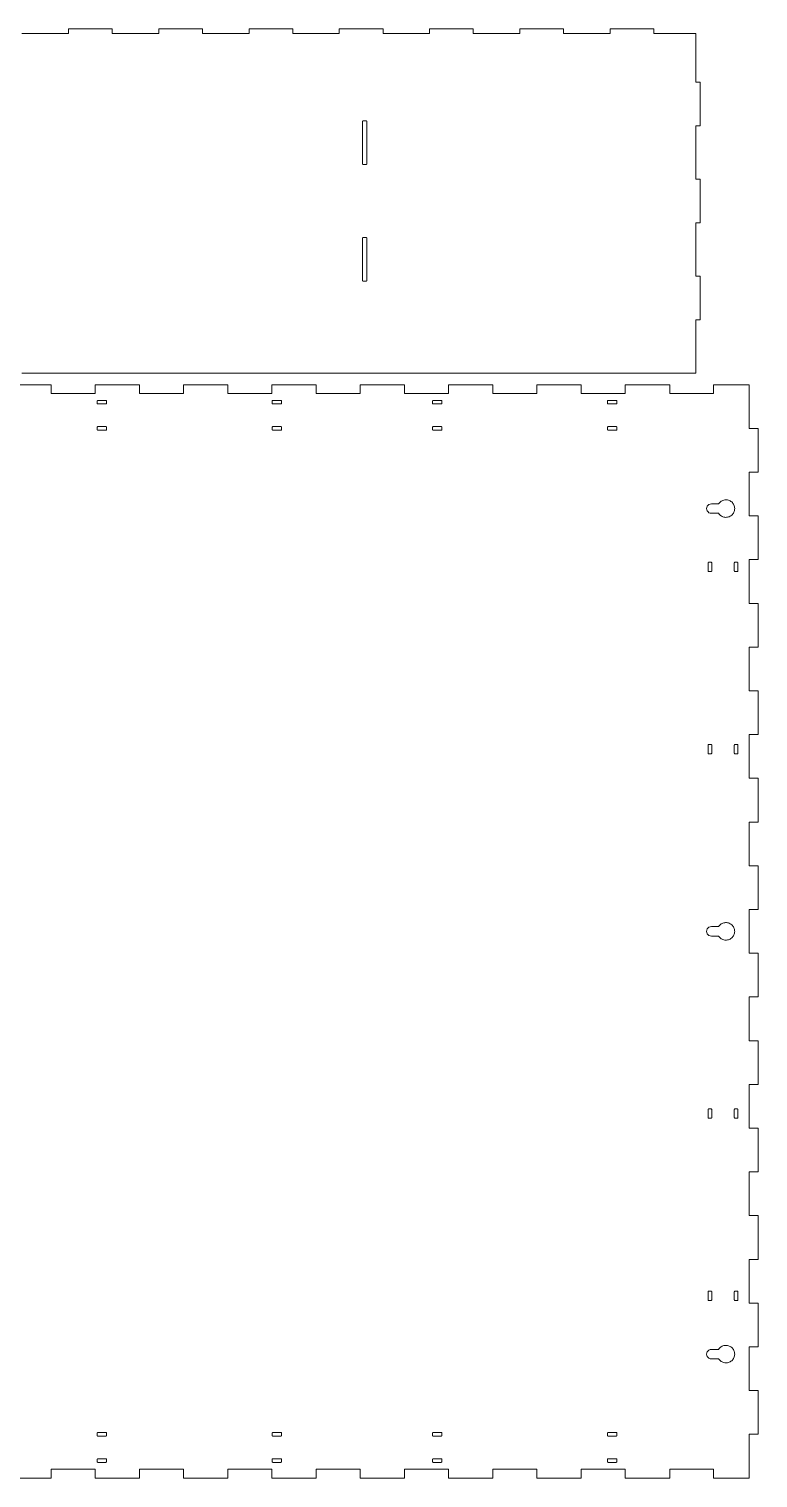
# Model space of a CAD drawing. Header units: millimetres. Extents: x 0 to 3016, y 0 to 2004.
# Drawn here: x 500 to 1000, y 0 to 994 of the extents above; entities that cross this region are included whole.
import ezdxf

# ---------------------------------------------------------------- set-up
doc = ezdxf.new("R2010")
doc.units = ezdxf.units.MM
doc.layers.add('CORTE', color=1, linetype='Continuous', lineweight=0)

msp = doc.modelspace()

# ---------------------------------------------------------------- linework, layer by layer
at = {"layer": 'CORTE'}
for points in [[(495.2, 758), (527.1, 758), (557.1, 758), (589, 758), (619, 758), (650.9, 758), (680.9, 758), (712.8, 758), (742.8, 758), (774.7, 758), (804.7, 758), (836.6, 758), (866.6, 758), (898.5, 758), (928.5, 758), (957.4, 758), (957.4, 758), (957.4, 794.5), (960.4, 794.5), (960.4, 824.5), (957.4, 824.5), (957.4, 861), (960.4, 861), (960.4, 891), (957.4, 891), (957.4, 927.5), (960.4, 927.5), (960.4, 957.5), (957.4, 957.5), (957.4, 991), (928.5, 991), (928.5, 994), (898.5, 994), (898.5, 991), (866.6, 991), (866.6, 994), (836.6, 994), (836.6, 991), (804.7, 991), (804.7, 994), (774.7, 994), (774.7, 991), (742.8, 991), (742.8, 994), (712.8, 994), (712.8, 991), (680.9, 991), (680.9, 994), (650.9, 994), (650.9, 991), (619, 991), (619, 994), (589, 994), (589, 991), (557.1, 991), (557.1, 994), (527.1, 994), (527.1, 991), (495.2, 991)], [(484.705882, 0), (515.294118, 0), (515.294118, 6), (545.294118, 6), (545.294118, 0), (575.882353, 0), (575.882353, 6), (605.882353, 6), (605.882353, 0), (636.470588, 0), (636.470588, 6), (666.470588, 6), (666.470588, 0), (697.058824, 0), (697.058824, 6), (727.058824, 6), (727.058824, 0), (757.647059, 0), (757.647059, 6), (787.647059, 6), (787.647059, 0), (818.235294, 0), (818.235294, 6), (848.235294, 6), (848.235294, 0), (878.823529, 0), (878.823529, 6), (908.823529, 6), (908.823529, 0), (939.411765, 0), (939.411765, 6), (969.411765, 6), (969.411765, 0), (994, 0), (994, 0), (994, 30), (1000, 30), (1000, 60), (994, 60), (994, 90), (1000, 90), (1000, 120), (994, 120), (994, 150), (1000, 150), (1000, 180), (994, 180), (994, 210), (1000, 210), (1000, 240), (994, 240), (994, 270), (1000, 270), (1000, 300), (994, 300), (994, 330), (1000, 330), (1000, 360), (994, 360), (994, 390), (1000, 390), (1000, 420), (994, 420), (994, 450), (1000, 450), (1000, 480), (994, 480), (994, 510), (1000, 510), (1000, 540), (994, 540), (994, 570), (1000, 570), (1000, 600), (994, 600), (994, 630), (1000, 630), (1000, 660), (994, 660), (994, 690), (1000, 690), (1000, 720), (994, 720), (994, 750), (969.411765, 750), (969.411765, 744), (939.411765, 744), (939.411765, 750), (908.823529, 750), (908.823529, 744), (878.823529, 744), (878.823529, 750), (848.235294, 750), (848.235294, 744), (818.235294, 744), (818.235294, 750), (787.647059, 750), (787.647059, 744), (757.647059, 744), (757.647059, 750), (727.058824, 750), (727.058824, 744), (697.058824, 744), (697.058824, 750), (666.470588, 750), (666.470588, 744), (636.470588, 744), (636.470588, 750), (605.882353, 750), (605.882353, 744), (575.882353, 744), (575.882353, 750), (545.294118, 750), (545.294118, 744), (515.294118, 744), (515.294118, 750), (484.705882, 750)]]:
    msp.add_lwpolyline(points, dxfattribs=at)
for points in [[(731.7, 930.4), (731.696227, 930.467179), (731.684957, 930.533513), (731.66633, 930.598167), (731.640581, 930.66033), (731.608035, 930.719219), (731.569099, 930.774094), (731.524264, 930.824264), (731.474094, 930.869099), (731.419219, 930.908035), (731.36033, 930.940581), (731.298167, 930.96633), (731.233513, 930.984957), (731.167179, 930.996227), (731.1, 931), (729.3, 931), (729.232821, 930.996227), (729.166487, 930.984957), (729.101833, 930.96633), (729.03967, 930.940581), (728.980781, 930.908035), (728.925906, 930.869099), (728.875736, 930.824264), (728.830901, 930.774094), (728.791965, 930.719219), (728.759419, 930.66033), (728.73367, 930.598167), (728.715043, 930.533513), (728.703773, 930.467179), (728.7, 930.4), (728.7, 901.6), (728.703773, 901.532821), (728.715043, 901.466487), (728.73367, 901.401833), (728.759419, 901.33967), (728.791965, 901.280781), (728.830901, 901.225906), (728.875736, 901.175736), (728.925906, 901.130901), (728.980781, 901.091965), (729.03967, 901.059419), (729.101833, 901.03367), (729.166487, 901.015043), (729.232821, 901.003773), (729.3, 901), (731.1, 901), (731.167179, 901.003773), (731.233513, 901.015043), (731.298167, 901.03367), (731.36033, 901.059419), (731.419219, 901.091965), (731.474094, 901.130901), (731.524264, 901.175736), (731.569099, 901.225906), (731.608035, 901.280781), (731.640581, 901.33967), (731.66633, 901.401833), (731.684957, 901.466487), (731.696227, 901.532821), (731.7, 901.6)], [(731.7, 850.4), (731.696227, 850.467179), (731.684957, 850.533513), (731.66633, 850.598167), (731.640581, 850.66033), (731.608035, 850.719219), (731.569099, 850.774094), (731.524264, 850.824264), (731.474094, 850.869099), (731.419219, 850.908035), (731.36033, 850.940581), (731.298167, 850.96633), (731.233513, 850.984957), (731.167179, 850.996227), (731.1, 851), (729.3, 851), (729.232821, 850.996227), (729.166487, 850.984957), (729.101833, 850.96633), (729.03967, 850.940581), (728.980781, 850.908035), (728.925906, 850.869099), (728.875736, 850.824264), (728.830901, 850.774094), (728.791965, 850.719219), (728.759419, 850.66033), (728.73367, 850.598167), (728.715043, 850.533513), (728.703773, 850.467179), (728.7, 850.4), (728.7, 821.6), (728.703773, 821.532821), (728.715043, 821.466487), (728.73367, 821.401833), (728.759419, 821.33967), (728.791965, 821.280781), (728.830901, 821.225906), (728.875736, 821.175736), (728.925906, 821.130901), (728.980781, 821.091965), (729.03967, 821.059419), (729.101833, 821.03367), (729.166487, 821.015043), (729.232821, 821.003773), (729.3, 821), (731.1, 821), (731.167179, 821.003773), (731.233513, 821.015043), (731.298167, 821.03367), (731.36033, 821.059419), (731.419219, 821.091965), (731.474094, 821.130901), (731.524264, 821.175736), (731.569099, 821.225906), (731.608035, 821.280781), (731.640581, 821.33967), (731.66633, 821.401833), (731.684957, 821.466487), (731.696227, 821.532821), (731.7, 821.6)], [(553.25, 738.65), (553.246227, 738.717179), (553.234957, 738.783513), (553.21633, 738.848167), (553.190581, 738.91033), (553.158035, 738.969219), (553.119099, 739.024094), (553.074264, 739.074264), (553.024094, 739.119099), (552.969219, 739.158035), (552.91033, 739.190581), (552.848167, 739.21633), (552.783513, 739.234957), (552.717179, 739.246227), (552.65, 739.25), (547.35, 739.25), (547.282821, 739.246227), (547.216487, 739.234957), (547.151833, 739.21633), (547.08967, 739.190581), (547.030781, 739.158035), (546.975906, 739.119099), (546.925736, 739.074264), (546.880901, 739.024094), (546.841965, 738.969219), (546.809419, 738.91033), (546.78367, 738.848167), (546.765043, 738.783513), (546.753773, 738.717179), (546.75, 738.65), (546.75, 737.35), (546.753773, 737.282821), (546.765043, 737.216487), (546.78367, 737.151833), (546.809419, 737.08967), (546.841965, 737.030781), (546.880901, 736.975906), (546.925736, 736.925736), (546.975906, 736.880901), (547.030781, 736.841965), (547.08967, 736.809419), (547.151833, 736.78367), (547.216487, 736.765043), (547.282821, 736.753773), (547.35, 736.75), (552.65, 736.75), (552.717179, 736.753773), (552.783513, 736.765043), (552.848167, 736.78367), (552.91033, 736.809419), (552.969219, 736.841965), (553.024094, 736.880901), (553.074264, 736.925736), (553.119099, 736.975906), (553.158035, 737.030781), (553.190581, 737.08967), (553.21633, 737.151833), (553.234957, 737.216487), (553.246227, 737.282821), (553.25, 737.35)], [(673.25, 738.65), (673.246227, 738.717179), (673.234957, 738.783513), (673.21633, 738.848167), (673.190581, 738.91033), (673.158035, 738.969219), (673.119099, 739.024094), (673.074264, 739.074264), (673.024094, 739.119099), (672.969219, 739.158035), (672.91033, 739.190581), (672.848167, 739.21633), (672.783513, 739.234957), (672.717179, 739.246227), (672.65, 739.25), (667.35, 739.25), (667.282821, 739.246227), (667.216487, 739.234957), (667.151833, 739.21633), (667.08967, 739.190581), (667.030781, 739.158035), (666.975906, 739.119099), (666.925736, 739.074264), (666.880901, 739.024094), (666.841965, 738.969219), (666.809419, 738.91033), (666.78367, 738.848167), (666.765043, 738.783513), (666.753773, 738.717179), (666.75, 738.65), (666.75, 737.35), (666.753773, 737.282821), (666.765043, 737.216487), (666.78367, 737.151833), (666.809419, 737.08967), (666.841965, 737.030781), (666.880901, 736.975906), (666.925736, 736.925736), (666.975906, 736.880901), (667.030781, 736.841965), (667.08967, 736.809419), (667.151833, 736.78367), (667.216487, 736.765043), (667.282821, 736.753773), (667.35, 736.75), (672.65, 736.75), (672.717179, 736.753773), (672.783513, 736.765043), (672.848167, 736.78367), (672.91033, 736.809419), (672.969219, 736.841965), (673.024094, 736.880901), (673.074264, 736.925736), (673.119099, 736.975906), (673.158035, 737.030781), (673.190581, 737.08967), (673.21633, 737.151833), (673.234957, 737.216487), (673.246227, 737.282821), (673.25, 737.35)], [(783.25, 738.65), (783.246227, 738.717179), (783.234957, 738.783513), (783.21633, 738.848167), (783.190581, 738.91033), (783.158035, 738.969219), (783.119099, 739.024094), (783.074264, 739.074264), (783.024094, 739.119099), (782.969219, 739.158035), (782.91033, 739.190581), (782.848167, 739.21633), (782.783513, 739.234957), (782.717179, 739.246227), (782.65, 739.25), (777.35, 739.25), (777.282821, 739.246227), (777.216487, 739.234957), (777.151833, 739.21633), (777.08967, 739.190581), (777.030781, 739.158035), (776.975906, 739.119099), (776.925736, 739.074264), (776.880901, 739.024094), (776.841965, 738.969219), (776.809419, 738.91033), (776.78367, 738.848167), (776.765043, 738.783513), (776.753773, 738.717179), (776.75, 738.65), (776.75, 737.35), (776.753773, 737.282821), (776.765043, 737.216487), (776.78367, 737.151833), (776.809419, 737.08967), (776.841965, 737.030781), (776.880901, 736.975906), (776.925736, 736.925736), (776.975906, 736.880901), (777.030781, 736.841965), (777.08967, 736.809419), (777.151833, 736.78367), (777.216487, 736.765043), (777.282821, 736.753773), (777.35, 736.75), (782.65, 736.75), (782.717179, 736.753773), (782.783513, 736.765043), (782.848167, 736.78367), (782.91033, 736.809419), (782.969219, 736.841965), (783.024094, 736.880901), (783.074264, 736.925736), (783.119099, 736.975906), (783.158035, 737.030781), (783.190581, 737.08967), (783.21633, 737.151833), (783.234957, 737.216487), (783.246227, 737.282821), (783.25, 737.35)], [(903.25, 738.65), (903.246227, 738.717179), (903.234957, 738.783513), (903.21633, 738.848167), (903.190581, 738.91033), (903.158035, 738.969219), (903.119099, 739.024094), (903.074264, 739.074264), (903.024094, 739.119099), (902.969219, 739.158035), (902.91033, 739.190581), (902.848167, 739.21633), (902.783513, 739.234957), (902.717179, 739.246227), (902.65, 739.25), (897.35, 739.25), (897.282821, 739.246227), (897.216487, 739.234957), (897.151833, 739.21633), (897.08967, 739.190581), (897.030781, 739.158035), (896.975906, 739.119099), (896.925736, 739.074264), (896.880901, 739.024094), (896.841965, 738.969219), (896.809419, 738.91033), (896.78367, 738.848167), (896.765043, 738.783513), (896.753773, 738.717179), (896.75, 738.65), (896.75, 737.35), (896.753773, 737.282821), (896.765043, 737.216487), (896.78367, 737.151833), (896.809419, 737.08967), (896.841965, 737.030781), (896.880901, 736.975906), (896.925736, 736.925736), (896.975906, 736.880901), (897.030781, 736.841965), (897.08967, 736.809419), (897.151833, 736.78367), (897.216487, 736.765043), (897.282821, 736.753773), (897.35, 736.75), (902.65, 736.75), (902.717179, 736.753773), (902.783513, 736.765043), (902.848167, 736.78367), (902.91033, 736.809419), (902.969219, 736.841965), (903.024094, 736.880901), (903.074264, 736.925736), (903.119099, 736.975906), (903.158035, 737.030781), (903.190581, 737.08967), (903.21633, 737.151833), (903.234957, 737.216487), (903.246227, 737.282821), (903.25, 737.35)], [(553.25, 720.65), (553.246227, 720.717179), (553.234957, 720.783513), (553.21633, 720.848167), (553.190581, 720.91033), (553.158035, 720.969219), (553.119099, 721.024094), (553.074264, 721.074264), (553.024094, 721.119099), (552.969219, 721.158035), (552.91033, 721.190581), (552.848167, 721.21633), (552.783513, 721.234957), (552.717179, 721.246227), (552.65, 721.25), (547.35, 721.25), (547.282821, 721.246227), (547.216487, 721.234957), (547.151833, 721.21633), (547.08967, 721.190581), (547.030781, 721.158035), (546.975906, 721.119099), (546.925736, 721.074264), (546.880901, 721.024094), (546.841965, 720.969219), (546.809419, 720.91033), (546.78367, 720.848167), (546.765043, 720.783513), (546.753773, 720.717179), (546.75, 720.65), (546.75, 719.35), (546.753773, 719.282821), (546.765043, 719.216487), (546.78367, 719.151833), (546.809419, 719.08967), (546.841965, 719.030781), (546.880901, 718.975906), (546.925736, 718.925736), (546.975906, 718.880901), (547.030781, 718.841965), (547.08967, 718.809419), (547.151833, 718.78367), (547.216487, 718.765043), (547.282821, 718.753773), (547.35, 718.75), (552.65, 718.75), (552.717179, 718.753773), (552.783513, 718.765043), (552.848167, 718.78367), (552.91033, 718.809419), (552.969219, 718.841965), (553.024094, 718.880901), (553.074264, 718.925736), (553.119099, 718.975906), (553.158035, 719.030781), (553.190581, 719.08967), (553.21633, 719.151833), (553.234957, 719.216487), (553.246227, 719.282821), (553.25, 719.35)], [(673.25, 720.65), (673.246227, 720.717179), (673.234957, 720.783513), (673.21633, 720.848167), (673.190581, 720.91033), (673.158035, 720.969219), (673.119099, 721.024094), (673.074264, 721.074264), (673.024094, 721.119099), (672.969219, 721.158035), (672.91033, 721.190581), (672.848167, 721.21633), (672.783513, 721.234957), (672.717179, 721.246227), (672.65, 721.25), (667.35, 721.25), (667.282821, 721.246227), (667.216487, 721.234957), (667.151833, 721.21633), (667.08967, 721.190581), (667.030781, 721.158035), (666.975906, 721.119099), (666.925736, 721.074264), (666.880901, 721.024094), (666.841965, 720.969219), (666.809419, 720.91033), (666.78367, 720.848167), (666.765043, 720.783513), (666.753773, 720.717179), (666.75, 720.65), (666.75, 719.35), (666.753773, 719.282821), (666.765043, 719.216487), (666.78367, 719.151833), (666.809419, 719.08967), (666.841965, 719.030781), (666.880901, 718.975906), (666.925736, 718.925736), (666.975906, 718.880901), (667.030781, 718.841965), (667.08967, 718.809419), (667.151833, 718.78367), (667.216487, 718.765043), (667.282821, 718.753773), (667.35, 718.75), (672.65, 718.75), (672.717179, 718.753773), (672.783513, 718.765043), (672.848167, 718.78367), (672.91033, 718.809419), (672.969219, 718.841965), (673.024094, 718.880901), (673.074264, 718.925736), (673.119099, 718.975906), (673.158035, 719.030781), (673.190581, 719.08967), (673.21633, 719.151833), (673.234957, 719.216487), (673.246227, 719.282821), (673.25, 719.35)], [(783.25, 720.65), (783.246227, 720.717179), (783.234957, 720.783513), (783.21633, 720.848167), (783.190581, 720.91033), (783.158035, 720.969219), (783.119099, 721.024094), (783.074264, 721.074264), (783.024094, 721.119099), (782.969219, 721.158035), (782.91033, 721.190581), (782.848167, 721.21633), (782.783513, 721.234957), (782.717179, 721.246227), (782.65, 721.25), (777.35, 721.25), (777.282821, 721.246227), (777.216487, 721.234957), (777.151833, 721.21633), (777.08967, 721.190581), (777.030781, 721.158035), (776.975906, 721.119099), (776.925736, 721.074264), (776.880901, 721.024094), (776.841965, 720.969219), (776.809419, 720.91033), (776.78367, 720.848167), (776.765043, 720.783513), (776.753773, 720.717179), (776.75, 720.65), (776.75, 719.35), (776.753773, 719.282821), (776.765043, 719.216487), (776.78367, 719.151833), (776.809419, 719.08967), (776.841965, 719.030781), (776.880901, 718.975906), (776.925736, 718.925736), (776.975906, 718.880901), (777.030781, 718.841965), (777.08967, 718.809419), (777.151833, 718.78367), (777.216487, 718.765043), (777.282821, 718.753773), (777.35, 718.75), (782.65, 718.75), (782.717179, 718.753773), (782.783513, 718.765043), (782.848167, 718.78367), (782.91033, 718.809419), (782.969219, 718.841965), (783.024094, 718.880901), (783.074264, 718.925736), (783.119099, 718.975906), (783.158035, 719.030781), (783.190581, 719.08967), (783.21633, 719.151833), (783.234957, 719.216487), (783.246227, 719.282821), (783.25, 719.35)], [(903.25, 720.65), (903.246227, 720.717179), (903.234957, 720.783513), (903.21633, 720.848167), (903.190581, 720.91033), (903.158035, 720.969219), (903.119099, 721.024094), (903.074264, 721.074264), (903.024094, 721.119099), (902.969219, 721.158035), (902.91033, 721.190581), (902.848167, 721.21633), (902.783513, 721.234957), (902.717179, 721.246227), (902.65, 721.25), (897.35, 721.25), (897.282821, 721.246227), (897.216487, 721.234957), (897.151833, 721.21633), (897.08967, 721.190581), (897.030781, 721.158035), (896.975906, 721.119099), (896.925736, 721.074264), (896.880901, 721.024094), (896.841965, 720.969219), (896.809419, 720.91033), (896.78367, 720.848167), (896.765043, 720.783513), (896.753773, 720.717179), (896.75, 720.65), (896.75, 719.35), (896.753773, 719.282821), (896.765043, 719.216487), (896.78367, 719.151833), (896.809419, 719.08967), (896.841965, 719.030781), (896.880901, 718.975906), (896.925736, 718.925736), (896.975906, 718.880901), (897.030781, 718.841965), (897.08967, 718.809419), (897.151833, 718.78367), (897.216487, 718.765043), (897.282821, 718.753773), (897.35, 718.75), (902.65, 718.75), (902.717179, 718.753773), (902.783513, 718.765043), (902.848167, 718.78367), (902.91033, 718.809419), (902.969219, 718.841965), (903.024094, 718.880901), (903.074264, 718.925736), (903.119099, 718.975906), (903.158035, 719.030781), (903.190581, 719.08967), (903.21633, 719.151833), (903.234957, 719.216487), (903.246227, 719.282821), (903.25, 719.35)], [(972.95644, 668.25), (973.332555, 668.770273), (973.762106, 669.247382), (974.240175, 669.675865), (974.761288, 670.050816), (975.31948, 670.367943), (975.908359, 670.623614), (976.521185, 670.814904), (977.150941, 670.939621), (977.790418, 670.996338), (978.432294, 670.984407), (979.069221, 670.903962), (979.693907, 670.755926), (980.2992, 670.541993), (980.87817, 670.264612), (981.42419, 669.926959), (981.931008, 669.532899), (982.392822, 669.086945), (982.804344, 668.594201), (983.160863, 668.060309), (983.458299, 667.49138), (983.693244, 666.893929), (983.863011, 666.274796), (983.965654, 665.641067), (984, 665), (983.965654, 664.358933), (983.863011, 663.725204), (983.693244, 663.106071), (983.458299, 662.50862), (983.160863, 661.939691), (982.804344, 661.405799), (982.392822, 660.913055), (981.931008, 660.467101), (981.42419, 660.073041), (980.87817, 659.735388), (980.2992, 659.458007), (979.693907, 659.244074), (979.069221, 659.096038), (978.432294, 659.015593), (977.790418, 659.003662), (977.150941, 659.060379), (976.521185, 659.185096), (975.908359, 659.376386), (975.31948, 659.632057), (974.761288, 659.949184), (974.240175, 660.324135), (973.762106, 660.752618), (973.332555, 661.229727), (972.95644, 661.75), (968, 661.75), (968, 661.75), (967.158838, 661.860741), (966.375, 662.185417), (965.701903, 662.701903), (965.185417, 663.375), (964.860741, 664.158838), (964.75, 665), (964.860741, 665.841162), (965.185417, 666.625), (965.701903, 667.298097), (966.375, 667.814583), (967.158838, 668.139259), (968, 668.25), (972.95644, 668.25)], [(968.25, 627.65), (968.246227, 627.717179), (968.234957, 627.783513), (968.21633, 627.848167), (968.190581, 627.91033), (968.158035, 627.969219), (968.119099, 628.024094), (968.074264, 628.074264), (968.024094, 628.119099), (967.969219, 628.158035), (967.91033, 628.190581), (967.848167, 628.21633), (967.783513, 628.234957), (967.717179, 628.246227), (967.65, 628.25), (966.35, 628.25), (966.282821, 628.246227), (966.216487, 628.234957), (966.151833, 628.21633), (966.08967, 628.190581), (966.030781, 628.158035), (965.975906, 628.119099), (965.925736, 628.074264), (965.880901, 628.024094), (965.841965, 627.969219), (965.809419, 627.91033), (965.78367, 627.848167), (965.765043, 627.783513), (965.753773, 627.717179), (965.75, 627.65), (965.75, 622.35), (965.753773, 622.282821), (965.765043, 622.216487), (965.78367, 622.151833), (965.809419, 622.08967), (965.841965, 622.030781), (965.880901, 621.975906), (965.925736, 621.925736), (965.975906, 621.880901), (966.030781, 621.841965), (966.08967, 621.809419), (966.151833, 621.78367), (966.216487, 621.765043), (966.282821, 621.753773), (966.35, 621.75), (967.65, 621.75), (967.717179, 621.753773), (967.783513, 621.765043), (967.848167, 621.78367), (967.91033, 621.809419), (967.969219, 621.841965), (968.024094, 621.880901), (968.074264, 621.925736), (968.119099, 621.975906), (968.158035, 622.030781), (968.190581, 622.08967), (968.21633, 622.151833), (968.234957, 622.216487), (968.246227, 622.282821), (968.25, 622.35)], [(986.25, 627.65), (986.246227, 627.717179), (986.234957, 627.783513), (986.21633, 627.848167), (986.190581, 627.91033), (986.158035, 627.969219), (986.119099, 628.024094), (986.074264, 628.074264), (986.024094, 628.119099), (985.969219, 628.158035), (985.91033, 628.190581), (985.848167, 628.21633), (985.783513, 628.234957), (985.717179, 628.246227), (985.65, 628.25), (984.35, 628.25), (984.282821, 628.246227), (984.216487, 628.234957), (984.151833, 628.21633), (984.08967, 628.190581), (984.030781, 628.158035), (983.975906, 628.119099), (983.925736, 628.074264), (983.880901, 628.024094), (983.841965, 627.969219), (983.809419, 627.91033), (983.78367, 627.848167), (983.765043, 627.783513), (983.753773, 627.717179), (983.75, 627.65), (983.75, 622.35), (983.753773, 622.282821), (983.765043, 622.216487), (983.78367, 622.151833), (983.809419, 622.08967), (983.841965, 622.030781), (983.880901, 621.975906), (983.925736, 621.925736), (983.975906, 621.880901), (984.030781, 621.841965), (984.08967, 621.809419), (984.151833, 621.78367), (984.216487, 621.765043), (984.282821, 621.753773), (984.35, 621.75), (985.65, 621.75), (985.717179, 621.753773), (985.783513, 621.765043), (985.848167, 621.78367), (985.91033, 621.809419), (985.969219, 621.841965), (986.024094, 621.880901), (986.074264, 621.925736), (986.119099, 621.975906), (986.158035, 622.030781), (986.190581, 622.08967), (986.21633, 622.151833), (986.234957, 622.216487), (986.246227, 622.282821), (986.25, 622.35)], [(968.25, 502.65), (968.246227, 502.717179), (968.234957, 502.783513), (968.21633, 502.848167), (968.190581, 502.91033), (968.158035, 502.969219), (968.119099, 503.024094), (968.074264, 503.074264), (968.024094, 503.119099), (967.969219, 503.158035), (967.91033, 503.190581), (967.848167, 503.21633), (967.783513, 503.234957), (967.717179, 503.246227), (967.65, 503.25), (966.35, 503.25), (966.282821, 503.246227), (966.216487, 503.234957), (966.151833, 503.21633), (966.08967, 503.190581), (966.030781, 503.158035), (965.975906, 503.119099), (965.925736, 503.074264), (965.880901, 503.024094), (965.841965, 502.969219), (965.809419, 502.91033), (965.78367, 502.848167), (965.765043, 502.783513), (965.753773, 502.717179), (965.75, 502.65), (965.75, 497.35), (965.753773, 497.282821), (965.765043, 497.216487), (965.78367, 497.151833), (965.809419, 497.08967), (965.841965, 497.030781), (965.880901, 496.975906), (965.925736, 496.925736), (965.975906, 496.880901), (966.030781, 496.841965), (966.08967, 496.809419), (966.151833, 496.78367), (966.216487, 496.765043), (966.282821, 496.753773), (966.35, 496.75), (967.65, 496.75), (967.717179, 496.753773), (967.783513, 496.765043), (967.848167, 496.78367), (967.91033, 496.809419), (967.969219, 496.841965), (968.024094, 496.880901), (968.074264, 496.925736), (968.119099, 496.975906), (968.158035, 497.030781), (968.190581, 497.08967), (968.21633, 497.151833), (968.234957, 497.216487), (968.246227, 497.282821), (968.25, 497.35)], [(986.25, 502.65), (986.246227, 502.717179), (986.234957, 502.783513), (986.21633, 502.848167), (986.190581, 502.91033), (986.158035, 502.969219), (986.119099, 503.024094), (986.074264, 503.074264), (986.024094, 503.119099), (985.969219, 503.158035), (985.91033, 503.190581), (985.848167, 503.21633), (985.783513, 503.234957), (985.717179, 503.246227), (985.65, 503.25), (984.35, 503.25), (984.282821, 503.246227), (984.216487, 503.234957), (984.151833, 503.21633), (984.08967, 503.190581), (984.030781, 503.158035), (983.975906, 503.119099), (983.925736, 503.074264), (983.880901, 503.024094), (983.841965, 502.969219), (983.809419, 502.91033), (983.78367, 502.848167), (983.765043, 502.783513), (983.753773, 502.717179), (983.75, 502.65), (983.75, 497.35), (983.753773, 497.282821), (983.765043, 497.216487), (983.78367, 497.151833), (983.809419, 497.08967), (983.841965, 497.030781), (983.880901, 496.975906), (983.925736, 496.925736), (983.975906, 496.880901), (984.030781, 496.841965), (984.08967, 496.809419), (984.151833, 496.78367), (984.216487, 496.765043), (984.282821, 496.753773), (984.35, 496.75), (985.65, 496.75), (985.717179, 496.753773), (985.783513, 496.765043), (985.848167, 496.78367), (985.91033, 496.809419), (985.969219, 496.841965), (986.024094, 496.880901), (986.074264, 496.925736), (986.119099, 496.975906), (986.158035, 497.030781), (986.190581, 497.08967), (986.21633, 497.151833), (986.234957, 497.216487), (986.246227, 497.282821), (986.25, 497.35)], [(972.95644, 378.25), (973.332555, 378.770273), (973.762106, 379.247382), (974.240175, 379.675865), (974.761288, 380.050816), (975.31948, 380.367943), (975.908359, 380.623614), (976.521185, 380.814904), (977.150941, 380.939621), (977.790418, 380.996338), (978.432294, 380.984407), (979.069221, 380.903962), (979.693907, 380.755926), (980.2992, 380.541993), (980.87817, 380.264612), (981.42419, 379.926959), (981.931008, 379.532899), (982.392822, 379.086945), (982.804344, 378.594201), (983.160863, 378.060309), (983.458299, 377.49138), (983.693244, 376.893929), (983.863011, 376.274796), (983.965654, 375.641067), (984, 375), (983.965654, 374.358933), (983.863011, 373.725204), (983.693244, 373.106071), (983.458299, 372.50862), (983.160863, 371.939691), (982.804344, 371.405799), (982.392822, 370.913055), (981.931008, 370.467101), (981.42419, 370.073041), (980.87817, 369.735388), (980.2992, 369.458007), (979.693907, 369.244074), (979.069221, 369.096038), (978.432294, 369.015593), (977.790418, 369.003662), (977.150941, 369.060379), (976.521185, 369.185096), (975.908359, 369.376386), (975.31948, 369.632057), (974.761288, 369.949184), (974.240175, 370.324135), (973.762106, 370.752618), (973.332555, 371.229727), (972.95644, 371.75), (968, 371.75), (968, 371.75), (967.158838, 371.860741), (966.375, 372.185417), (965.701903, 372.701903), (965.185417, 373.375), (964.860741, 374.158838), (964.75, 375), (964.860741, 375.841162), (965.185417, 376.625), (965.701903, 377.298097), (966.375, 377.814583), (967.158838, 378.139259), (968, 378.25), (972.95644, 378.25)], [(968.25, 252.65), (968.246227, 252.717179), (968.234957, 252.783513), (968.21633, 252.848167), (968.190581, 252.91033), (968.158035, 252.969219), (968.119099, 253.024094), (968.074264, 253.074264), (968.024094, 253.119099), (967.969219, 253.158035), (967.91033, 253.190581), (967.848167, 253.21633), (967.783513, 253.234957), (967.717179, 253.246227), (967.65, 253.25), (966.35, 253.25), (966.282821, 253.246227), (966.216487, 253.234957), (966.151833, 253.21633), (966.08967, 253.190581), (966.030781, 253.158035), (965.975906, 253.119099), (965.925736, 253.074264), (965.880901, 253.024094), (965.841965, 252.969219), (965.809419, 252.91033), (965.78367, 252.848167), (965.765043, 252.783513), (965.753773, 252.717179), (965.75, 252.65), (965.75, 247.35), (965.753773, 247.282821), (965.765043, 247.216487), (965.78367, 247.151833), (965.809419, 247.08967), (965.841965, 247.030781), (965.880901, 246.975906), (965.925736, 246.925736), (965.975906, 246.880901), (966.030781, 246.841965), (966.08967, 246.809419), (966.151833, 246.78367), (966.216487, 246.765043), (966.282821, 246.753773), (966.35, 246.75), (967.65, 246.75), (967.717179, 246.753773), (967.783513, 246.765043), (967.848167, 246.78367), (967.91033, 246.809419), (967.969219, 246.841965), (968.024094, 246.880901), (968.074264, 246.925736), (968.119099, 246.975906), (968.158035, 247.030781), (968.190581, 247.08967), (968.21633, 247.151833), (968.234957, 247.216487), (968.246227, 247.282821), (968.25, 247.35)], [(986.25, 252.65), (986.246227, 252.717179), (986.234957, 252.783513), (986.21633, 252.848167), (986.190581, 252.91033), (986.158035, 252.969219), (986.119099, 253.024094), (986.074264, 253.074264), (986.024094, 253.119099), (985.969219, 253.158035), (985.91033, 253.190581), (985.848167, 253.21633), (985.783513, 253.234957), (985.717179, 253.246227), (985.65, 253.25), (984.35, 253.25), (984.282821, 253.246227), (984.216487, 253.234957), (984.151833, 253.21633), (984.08967, 253.190581), (984.030781, 253.158035), (983.975906, 253.119099), (983.925736, 253.074264), (983.880901, 253.024094), (983.841965, 252.969219), (983.809419, 252.91033), (983.78367, 252.848167), (983.765043, 252.783513), (983.753773, 252.717179), (983.75, 252.65), (983.75, 247.35), (983.753773, 247.282821), (983.765043, 247.216487), (983.78367, 247.151833), (983.809419, 247.08967), (983.841965, 247.030781), (983.880901, 246.975906), (983.925736, 246.925736), (983.975906, 246.880901), (984.030781, 246.841965), (984.08967, 246.809419), (984.151833, 246.78367), (984.216487, 246.765043), (984.282821, 246.753773), (984.35, 246.75), (985.65, 246.75), (985.717179, 246.753773), (985.783513, 246.765043), (985.848167, 246.78367), (985.91033, 246.809419), (985.969219, 246.841965), (986.024094, 246.880901), (986.074264, 246.925736), (986.119099, 246.975906), (986.158035, 247.030781), (986.190581, 247.08967), (986.21633, 247.151833), (986.234957, 247.216487), (986.246227, 247.282821), (986.25, 247.35)], [(968.25, 127.65), (968.246227, 127.717179), (968.234957, 127.783513), (968.21633, 127.848167), (968.190581, 127.91033), (968.158035, 127.969219), (968.119099, 128.024094), (968.074264, 128.074264), (968.024094, 128.119099), (967.969219, 128.158035), (967.91033, 128.190581), (967.848167, 128.21633), (967.783513, 128.234957), (967.717179, 128.246227), (967.65, 128.25), (966.35, 128.25), (966.282821, 128.246227), (966.216487, 128.234957), (966.151833, 128.21633), (966.08967, 128.190581), (966.030781, 128.158035), (965.975906, 128.119099), (965.925736, 128.074264), (965.880901, 128.024094), (965.841965, 127.969219), (965.809419, 127.91033), (965.78367, 127.848167), (965.765043, 127.783513), (965.753773, 127.717179), (965.75, 127.65), (965.75, 122.35), (965.753773, 122.282821), (965.765043, 122.216487), (965.78367, 122.151833), (965.809419, 122.08967), (965.841965, 122.030781), (965.880901, 121.975906), (965.925736, 121.925736), (965.975906, 121.880901), (966.030781, 121.841965), (966.08967, 121.809419), (966.151833, 121.78367), (966.216487, 121.765043), (966.282821, 121.753773), (966.35, 121.75), (967.65, 121.75), (967.717179, 121.753773), (967.783513, 121.765043), (967.848167, 121.78367), (967.91033, 121.809419), (967.969219, 121.841965), (968.024094, 121.880901), (968.074264, 121.925736), (968.119099, 121.975906), (968.158035, 122.030781), (968.190581, 122.08967), (968.21633, 122.151833), (968.234957, 122.216487), (968.246227, 122.282821), (968.25, 122.35)], [(986.25, 127.65), (986.246227, 127.717179), (986.234957, 127.783513), (986.21633, 127.848167), (986.190581, 127.91033), (986.158035, 127.969219), (986.119099, 128.024094), (986.074264, 128.074264), (986.024094, 128.119099), (985.969219, 128.158035), (985.91033, 128.190581), (985.848167, 128.21633), (985.783513, 128.234957), (985.717179, 128.246227), (985.65, 128.25), (984.35, 128.25), (984.282821, 128.246227), (984.216487, 128.234957), (984.151833, 128.21633), (984.08967, 128.190581), (984.030781, 128.158035), (983.975906, 128.119099), (983.925736, 128.074264), (983.880901, 128.024094), (983.841965, 127.969219), (983.809419, 127.91033), (983.78367, 127.848167), (983.765043, 127.783513), (983.753773, 127.717179), (983.75, 127.65), (983.75, 122.35), (983.753773, 122.282821), (983.765043, 122.216487), (983.78367, 122.151833), (983.809419, 122.08967), (983.841965, 122.030781), (983.880901, 121.975906), (983.925736, 121.925736), (983.975906, 121.880901), (984.030781, 121.841965), (984.08967, 121.809419), (984.151833, 121.78367), (984.216487, 121.765043), (984.282821, 121.753773), (984.35, 121.75), (985.65, 121.75), (985.717179, 121.753773), (985.783513, 121.765043), (985.848167, 121.78367), (985.91033, 121.809419), (985.969219, 121.841965), (986.024094, 121.880901), (986.074264, 121.925736), (986.119099, 121.975906), (986.158035, 122.030781), (986.190581, 122.08967), (986.21633, 122.151833), (986.234957, 122.216487), (986.246227, 122.282821), (986.25, 122.35)], [(972.95644, 88.25), (973.332555, 88.770273), (973.762106, 89.247382), (974.240175, 89.675865), (974.761288, 90.050816), (975.31948, 90.367943), (975.908359, 90.623614), (976.521185, 90.814904), (977.150941, 90.939621), (977.790418, 90.996338), (978.432294, 90.984407), (979.069221, 90.903962), (979.693907, 90.755926), (980.2992, 90.541993), (980.87817, 90.264612), (981.42419, 89.926959), (981.931008, 89.532899), (982.392822, 89.086945), (982.804344, 88.594201), (983.160863, 88.060309), (983.458299, 87.49138), (983.693244, 86.893929), (983.863011, 86.274796), (983.965654, 85.641067), (984, 85), (983.965654, 84.358933), (983.863011, 83.725204), (983.693244, 83.106071), (983.458299, 82.50862), (983.160863, 81.939691), (982.804344, 81.405799), (982.392822, 80.913055), (981.931008, 80.467101), (981.42419, 80.073041), (980.87817, 79.735388), (980.2992, 79.458007), (979.693907, 79.244074), (979.069221, 79.096038), (978.432294, 79.015593), (977.790418, 79.003662), (977.150941, 79.060379), (976.521185, 79.185096), (975.908359, 79.376386), (975.31948, 79.632057), (974.761288, 79.949184), (974.240175, 80.324135), (973.762106, 80.752618), (973.332555, 81.229727), (972.95644, 81.75), (968, 81.75), (968, 81.75), (967.158838, 81.860741), (966.375, 82.185417), (965.701903, 82.701903), (965.185417, 83.375), (964.860741, 84.158838), (964.75, 85), (964.860741, 85.841162), (965.185417, 86.625), (965.701903, 87.298097), (966.375, 87.814583), (967.158838, 88.139259), (968, 88.25), (972.95644, 88.25)], [(553.25, 30.65), (553.246227, 30.717179), (553.234957, 30.783513), (553.21633, 30.848167), (553.190581, 30.91033), (553.158035, 30.969219), (553.119099, 31.024094), (553.074264, 31.074264), (553.024094, 31.119099), (552.969219, 31.158035), (552.91033, 31.190581), (552.848167, 31.21633), (552.783513, 31.234957), (552.717179, 31.246227), (552.65, 31.25), (547.35, 31.25), (547.282821, 31.246227), (547.216487, 31.234957), (547.151833, 31.21633), (547.08967, 31.190581), (547.030781, 31.158035), (546.975906, 31.119099), (546.925736, 31.074264), (546.880901, 31.024094), (546.841965, 30.969219), (546.809419, 30.91033), (546.78367, 30.848167), (546.765043, 30.783513), (546.753773, 30.717179), (546.75, 30.65), (546.75, 29.35), (546.753773, 29.282821), (546.765043, 29.216487), (546.78367, 29.151833), (546.809419, 29.08967), (546.841965, 29.030781), (546.880901, 28.975906), (546.925736, 28.925736), (546.975906, 28.880901), (547.030781, 28.841965), (547.08967, 28.809419), (547.151833, 28.78367), (547.216487, 28.765043), (547.282821, 28.753773), (547.35, 28.75), (552.65, 28.75), (552.717179, 28.753773), (552.783513, 28.765043), (552.848167, 28.78367), (552.91033, 28.809419), (552.969219, 28.841965), (553.024094, 28.880901), (553.074264, 28.925736), (553.119099, 28.975906), (553.158035, 29.030781), (553.190581, 29.08967), (553.21633, 29.151833), (553.234957, 29.216487), (553.246227, 29.282821), (553.25, 29.35)], [(673.25, 30.65), (673.246227, 30.717179), (673.234957, 30.783513), (673.21633, 30.848167), (673.190581, 30.91033), (673.158035, 30.969219), (673.119099, 31.024094), (673.074264, 31.074264), (673.024094, 31.119099), (672.969219, 31.158035), (672.91033, 31.190581), (672.848167, 31.21633), (672.783513, 31.234957), (672.717179, 31.246227), (672.65, 31.25), (667.35, 31.25), (667.282821, 31.246227), (667.216487, 31.234957), (667.151833, 31.21633), (667.08967, 31.190581), (667.030781, 31.158035), (666.975906, 31.119099), (666.925736, 31.074264), (666.880901, 31.024094), (666.841965, 30.969219), (666.809419, 30.91033), (666.78367, 30.848167), (666.765043, 30.783513), (666.753773, 30.717179), (666.75, 30.65), (666.75, 29.35), (666.753773, 29.282821), (666.765043, 29.216487), (666.78367, 29.151833), (666.809419, 29.08967), (666.841965, 29.030781), (666.880901, 28.975906), (666.925736, 28.925736), (666.975906, 28.880901), (667.030781, 28.841965), (667.08967, 28.809419), (667.151833, 28.78367), (667.216487, 28.765043), (667.282821, 28.753773), (667.35, 28.75), (672.65, 28.75), (672.717179, 28.753773), (672.783513, 28.765043), (672.848167, 28.78367), (672.91033, 28.809419), (672.969219, 28.841965), (673.024094, 28.880901), (673.074264, 28.925736), (673.119099, 28.975906), (673.158035, 29.030781), (673.190581, 29.08967), (673.21633, 29.151833), (673.234957, 29.216487), (673.246227, 29.282821), (673.25, 29.35)], [(783.25, 30.65), (783.246227, 30.717179), (783.234957, 30.783513), (783.21633, 30.848167), (783.190581, 30.91033), (783.158035, 30.969219), (783.119099, 31.024094), (783.074264, 31.074264), (783.024094, 31.119099), (782.969219, 31.158035), (782.91033, 31.190581), (782.848167, 31.21633), (782.783513, 31.234957), (782.717179, 31.246227), (782.65, 31.25), (777.35, 31.25), (777.282821, 31.246227), (777.216487, 31.234957), (777.151833, 31.21633), (777.08967, 31.190581), (777.030781, 31.158035), (776.975906, 31.119099), (776.925736, 31.074264), (776.880901, 31.024094), (776.841965, 30.969219), (776.809419, 30.91033), (776.78367, 30.848167), (776.765043, 30.783513), (776.753773, 30.717179), (776.75, 30.65), (776.75, 29.35), (776.753773, 29.282821), (776.765043, 29.216487), (776.78367, 29.151833), (776.809419, 29.08967), (776.841965, 29.030781), (776.880901, 28.975906), (776.925736, 28.925736), (776.975906, 28.880901), (777.030781, 28.841965), (777.08967, 28.809419), (777.151833, 28.78367), (777.216487, 28.765043), (777.282821, 28.753773), (777.35, 28.75), (782.65, 28.75), (782.717179, 28.753773), (782.783513, 28.765043), (782.848167, 28.78367), (782.91033, 28.809419), (782.969219, 28.841965), (783.024094, 28.880901), (783.074264, 28.925736), (783.119099, 28.975906), (783.158035, 29.030781), (783.190581, 29.08967), (783.21633, 29.151833), (783.234957, 29.216487), (783.246227, 29.282821), (783.25, 29.35)], [(903.25, 30.65), (903.246227, 30.717179), (903.234957, 30.783513), (903.21633, 30.848167), (903.190581, 30.91033), (903.158035, 30.969219), (903.119099, 31.024094), (903.074264, 31.074264), (903.024094, 31.119099), (902.969219, 31.158035), (902.91033, 31.190581), (902.848167, 31.21633), (902.783513, 31.234957), (902.717179, 31.246227), (902.65, 31.25), (897.35, 31.25), (897.282821, 31.246227), (897.216487, 31.234957), (897.151833, 31.21633), (897.08967, 31.190581), (897.030781, 31.158035), (896.975906, 31.119099), (896.925736, 31.074264), (896.880901, 31.024094), (896.841965, 30.969219), (896.809419, 30.91033), (896.78367, 30.848167), (896.765043, 30.783513), (896.753773, 30.717179), (896.75, 30.65), (896.75, 29.35), (896.753773, 29.282821), (896.765043, 29.216487), (896.78367, 29.151833), (896.809419, 29.08967), (896.841965, 29.030781), (896.880901, 28.975906), (896.925736, 28.925736), (896.975906, 28.880901), (897.030781, 28.841965), (897.08967, 28.809419), (897.151833, 28.78367), (897.216487, 28.765043), (897.282821, 28.753773), (897.35, 28.75), (902.65, 28.75), (902.717179, 28.753773), (902.783513, 28.765043), (902.848167, 28.78367), (902.91033, 28.809419), (902.969219, 28.841965), (903.024094, 28.880901), (903.074264, 28.925736), (903.119099, 28.975906), (903.158035, 29.030781), (903.190581, 29.08967), (903.21633, 29.151833), (903.234957, 29.216487), (903.246227, 29.282821), (903.25, 29.35)], [(553.25, 12.65), (553.246227, 12.717179), (553.234957, 12.783513), (553.21633, 12.848167), (553.190581, 12.91033), (553.158035, 12.969219), (553.119099, 13.024094), (553.074264, 13.074264), (553.024094, 13.119099), (552.969219, 13.158035), (552.91033, 13.190581), (552.848167, 13.21633), (552.783513, 13.234957), (552.717179, 13.246227), (552.65, 13.25), (547.35, 13.25), (547.282821, 13.246227), (547.216487, 13.234957), (547.151833, 13.21633), (547.08967, 13.190581), (547.030781, 13.158035), (546.975906, 13.119099), (546.925736, 13.074264), (546.880901, 13.024094), (546.841965, 12.969219), (546.809419, 12.91033), (546.78367, 12.848167), (546.765043, 12.783513), (546.753773, 12.717179), (546.75, 12.65), (546.75, 11.35), (546.753773, 11.282821), (546.765043, 11.216487), (546.78367, 11.151833), (546.809419, 11.08967), (546.841965, 11.030781), (546.880901, 10.975906), (546.925736, 10.925736), (546.975906, 10.880901), (547.030781, 10.841965), (547.08967, 10.809419), (547.151833, 10.78367), (547.216487, 10.765043), (547.282821, 10.753773), (547.35, 10.75), (552.65, 10.75), (552.717179, 10.753773), (552.783513, 10.765043), (552.848167, 10.78367), (552.91033, 10.809419), (552.969219, 10.841965), (553.024094, 10.880901), (553.074264, 10.925736), (553.119099, 10.975906), (553.158035, 11.030781), (553.190581, 11.08967), (553.21633, 11.151833), (553.234957, 11.216487), (553.246227, 11.282821), (553.25, 11.35)], [(673.25, 12.65), (673.246227, 12.717179), (673.234957, 12.783513), (673.21633, 12.848167), (673.190581, 12.91033), (673.158035, 12.969219), (673.119099, 13.024094), (673.074264, 13.074264), (673.024094, 13.119099), (672.969219, 13.158035), (672.91033, 13.190581), (672.848167, 13.21633), (672.783513, 13.234957), (672.717179, 13.246227), (672.65, 13.25), (667.35, 13.25), (667.282821, 13.246227), (667.216487, 13.234957), (667.151833, 13.21633), (667.08967, 13.190581), (667.030781, 13.158035), (666.975906, 13.119099), (666.925736, 13.074264), (666.880901, 13.024094), (666.841965, 12.969219), (666.809419, 12.91033), (666.78367, 12.848167), (666.765043, 12.783513), (666.753773, 12.717179), (666.75, 12.65), (666.75, 11.35), (666.753773, 11.282821), (666.765043, 11.216487), (666.78367, 11.151833), (666.809419, 11.08967), (666.841965, 11.030781), (666.880901, 10.975906), (666.925736, 10.925736), (666.975906, 10.880901), (667.030781, 10.841965), (667.08967, 10.809419), (667.151833, 10.78367), (667.216487, 10.765043), (667.282821, 10.753773), (667.35, 10.75), (672.65, 10.75), (672.717179, 10.753773), (672.783513, 10.765043), (672.848167, 10.78367), (672.91033, 10.809419), (672.969219, 10.841965), (673.024094, 10.880901), (673.074264, 10.925736), (673.119099, 10.975906), (673.158035, 11.030781), (673.190581, 11.08967), (673.21633, 11.151833), (673.234957, 11.216487), (673.246227, 11.282821), (673.25, 11.35)], [(783.25, 12.65), (783.246227, 12.717179), (783.234957, 12.783513), (783.21633, 12.848167), (783.190581, 12.91033), (783.158035, 12.969219), (783.119099, 13.024094), (783.074264, 13.074264), (783.024094, 13.119099), (782.969219, 13.158035), (782.91033, 13.190581), (782.848167, 13.21633), (782.783513, 13.234957), (782.717179, 13.246227), (782.65, 13.25), (777.35, 13.25), (777.282821, 13.246227), (777.216487, 13.234957), (777.151833, 13.21633), (777.08967, 13.190581), (777.030781, 13.158035), (776.975906, 13.119099), (776.925736, 13.074264), (776.880901, 13.024094), (776.841965, 12.969219), (776.809419, 12.91033), (776.78367, 12.848167), (776.765043, 12.783513), (776.753773, 12.717179), (776.75, 12.65), (776.75, 11.35), (776.753773, 11.282821), (776.765043, 11.216487), (776.78367, 11.151833), (776.809419, 11.08967), (776.841965, 11.030781), (776.880901, 10.975906), (776.925736, 10.925736), (776.975906, 10.880901), (777.030781, 10.841965), (777.08967, 10.809419), (777.151833, 10.78367), (777.216487, 10.765043), (777.282821, 10.753773), (777.35, 10.75), (782.65, 10.75), (782.717179, 10.753773), (782.783513, 10.765043), (782.848167, 10.78367), (782.91033, 10.809419), (782.969219, 10.841965), (783.024094, 10.880901), (783.074264, 10.925736), (783.119099, 10.975906), (783.158035, 11.030781), (783.190581, 11.08967), (783.21633, 11.151833), (783.234957, 11.216487), (783.246227, 11.282821), (783.25, 11.35)], [(903.25, 12.65), (903.246227, 12.717179), (903.234957, 12.783513), (903.21633, 12.848167), (903.190581, 12.91033), (903.158035, 12.969219), (903.119099, 13.024094), (903.074264, 13.074264), (903.024094, 13.119099), (902.969219, 13.158035), (902.91033, 13.190581), (902.848167, 13.21633), (902.783513, 13.234957), (902.717179, 13.246227), (902.65, 13.25), (897.35, 13.25), (897.282821, 13.246227), (897.216487, 13.234957), (897.151833, 13.21633), (897.08967, 13.190581), (897.030781, 13.158035), (896.975906, 13.119099), (896.925736, 13.074264), (896.880901, 13.024094), (896.841965, 12.969219), (896.809419, 12.91033), (896.78367, 12.848167), (896.765043, 12.783513), (896.753773, 12.717179), (896.75, 12.65), (896.75, 11.35), (896.753773, 11.282821), (896.765043, 11.216487), (896.78367, 11.151833), (896.809419, 11.08967), (896.841965, 11.030781), (896.880901, 10.975906), (896.925736, 10.925736), (896.975906, 10.880901), (897.030781, 10.841965), (897.08967, 10.809419), (897.151833, 10.78367), (897.216487, 10.765043), (897.282821, 10.753773), (897.35, 10.75), (902.65, 10.75), (902.717179, 10.753773), (902.783513, 10.765043), (902.848167, 10.78367), (902.91033, 10.809419), (902.969219, 10.841965), (903.024094, 10.880901), (903.074264, 10.925736), (903.119099, 10.975906), (903.158035, 11.030781), (903.190581, 11.08967), (903.21633, 11.151833), (903.234957, 11.216487), (903.246227, 11.282821), (903.25, 11.35)]]:
    msp.add_lwpolyline(points, close=True, dxfattribs=at)

doc.saveas('drawing.dxf')
